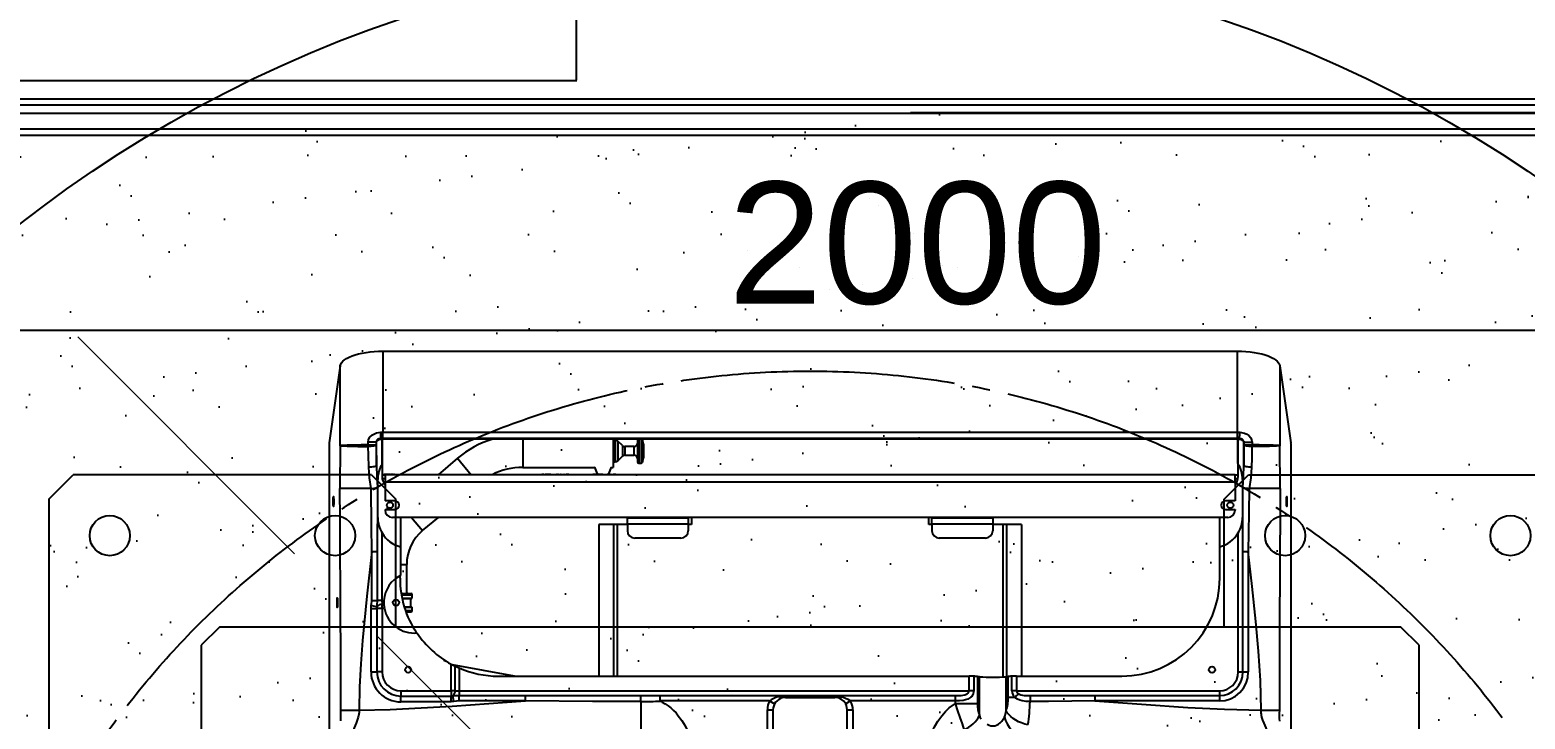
# Model space of a CAD drawing. Header units: millimetres. Extents: x -383313 to -161684, y -117025 to 99224.
# Drawn here: x -345141 to -343914, y -5307 to -4741 of the extents above; entities that cross this region are included whole.
import ezdxf
from ezdxf import colors
from ezdxf.entities.mleader import LeaderData, LeaderLine
from ezdxf.math import Vec2, Vec3

# ---------------------------------------------------------------- set-up
doc = ezdxf.new("R2010")
doc.units = ezdxf.units.MM
doc.header["$MEASUREMENT"] = 0
doc.linetypes.add('DASHED', pattern=[0.75, 0.5, -0.25])
doc.linetypes.add('ESKD_shtrihpunktir', pattern=[18, 15, -1, 1, -1])
doc.layers.get('Defpoints').update_dxf_attribs({"color": 31})
for name, color, linetype in [('001__КОНСТРУКТИВ__размеры внутр.', 7, 'Continuous'), ('PDF_Geometry', 7, 'Continuous'), ('Ограждения', 20, 'Continuous'), ('Робот', 30, 'Continuous')]:
    doc.layers.add(name, color=color, linetype=linetype)
doc.styles.add('PSTUDIO', font='arial.ttf')
doc.dimstyles.new('PS_TICK', dxfattribs={"dimscale": 100, "dimtxt": 2.5, "dimasz": 1, "dimexe": 2, "dimexo": 2, "dimgap": 1, "dimtad": 1, "dimdec": 0, "dimzin": 0, "dimdsep": 46, "dimtxsty": 'PSTUDIO', "dimblk": 'ARCHTICK', "dimcen": 2, "dimdle": 1.5, "dimse1": 1, "dimse2": 1, "dimadec": 0, "dimazin": 0, "dimtfac": 1, "dimtdec": 0, "dimtix": 1, "dimtmove": 1, "dimatfit": 3, "dimldrblk": 'ARCHTICK', "dimfxl": 1, "dimtolj": 1, "dimtzin": 0, "dimarcsym": 0})
doc.dimstyles.get("Standard").update_dxf_attribs({"dimtxt": 0.18, "dimasz": 0.18, "dimexe": 0.18, "dimexo": 0.0625, "dimgap": 0.09, "dimtad": 0, "dimtih": 1, "dimtoh": 1, "dimdec": 4, "dimzin": 0, "dimdsep": 46, "dimtxsty": 'Standard', "dimcen": 0.09, "dimadec": 0, "dimazin": 0, "dimtfac": 1, "dimtdec": 4, "dimtofl": 0, "dimtmove": 0, "dimatfit": 3, "dimfxl": 1, "dimtolj": 1, "dimtzin": 0, "dimarcsym": 0})

# ---------------------------------------------------------------- blocks, each defined once
blk = doc.blocks.new('*U113')
at = {"layer": 'Ограждения'}
for points in [[(6071, -15), (105, -15), (105, 15), (6071, 15)], [(6066, -10), (110, -10), (110, 10), (6066, 10)]]:
    blk.add_lwpolyline(points, close=True, dxfattribs=at)
blk = doc.blocks.new('ККМ-2.2.00.00.00 Пьедестал')
at = {"color": 140}
for p, q in [((-625, -140), (-625, 105)), ((-485, 0), (-500, -15)), ((485, 0), (-485, 0)), ((-500, -15), (-500, -985)), ((-605, -160), (-625, -140)), ((-500, -160), (-605, -160)), ((-625, -860), (-605, -840)), ((-500, -840), (-605, -840)), ((-625, -860), (-625, -1105)), ((-500, -985), (-485, -1000)), ((-485, -1000), (485, -1000)), ((-605, -1125), (-625, -1105)), ((-605, -1125), (-360, -1125))]:
    blk.add_line(p, q, dxfattribs=at)
for centre in [(-575, 75), (-575, -110), (-575, -890), (-575, -1075)]:
    blk.add_circle(centre, 16.5, dxfattribs=at)
blk = doc.blocks.new('Робот ABB IRB660_3.15 (сверху)')
at = {"layer": 'Робот', "color": 30}
for p, q in [((-395, -361.4), (-395, -646.5)), ((395, -646.5), (395, -361.4)), ((-35.1, -432.1), (-35.1, -391.9)), ((-30.5, -391.9), (-30.5, -432.1)), ((30.5, -432.1), (30.5, -391.9)), ((35.1, -391.9), (35.1, -432.1)), ((139, -438.8), (139, -408.5)), ((-139.1, -427.6), (-139.1, -459.2)), ((-370.3, -431.7), (-385.3, -431.7)), ((-336, -439.3), (-233.8, -439.3)), ((-336, -443.7), (-336, -439.3)), ((-233.8, -443.7), (-233.8, -439.3)), ((-160.9, -431.4), (-160.9, -459.2)), ((-119.4, -437.3), (-137.5, -437.3)), ((-137.5, -459.4), (-137.5, -437.3)), ((-119.4, -437.3), (-119.4, -439.3)), ((-119.4, -439.3), (-33.3, -439.3)), ((-119.4, -439.3), (-119.4, -443.7)), ((-30.5, -432.1), (-35.1, -432.1)), ((-33.3, -439.3), (-29.3, -437.1)), ((33.3, -439.3), (29.3, -437.1)), ((35.1, -432.1), (30.5, -432.1)), ((33.3, -439.3), (123, -439.3)), ((123, -439.3), (123, -443.7)), ((139, -438.8), (139, -443.7)), ((233.8, -439.3), (233.8, -443.7)), ((233.8, -439.3), (288.1, -439.3)), ((288.1, -439.3), (288.1, -443.7)), ((292.4, -438.8), (294.7, -438.6)), ((292.4, -438.8), (293.2, -443.5)), ((294.7, -438.6), (336, -438.6)), ((294.7, -438.6), (294.7, -443.4)), ((336, -438.6), (336, -443.4)), ((385.3, -431.7), (370.3, -431.7)), ((-233.8, -443.7), (-336, -443.7)), ((-336, -447.6), (-336, -443.7)), ((-169.5, -447.6), (-336, -447.6)), ((-169.5, -447.6), (-165.7, -447.6)), ((-169.5, -459.7), (-169.5, -447.6)), ((-168.1, -442.2), (-162.5, -442.2)), ((-165.7, -447.6), (-165.7, -459.7)), ((-162.5, -442.2), (-162.5, -459.4)), ((-134.3, -459.7), (-134.3, -447.6)), ((-134.3, -447.6), (-130.5, -447.6)), ((288.1, -447.6), (-130.5, -447.6)), ((-130.5, -447.6), (-130.5, -459.7)), ((123, -443.7), (-119.4, -443.7)), ((-20.2, -442.2), (-20.3, -442.3)), ((-20.3, -443.3), (-20.3, -442.3)), ((-20.3, -442.3), (20.3, -442.3)), ((20.3, -443.3), (-20.3, -443.3)), ((20.2, -442.2), (-20.2, -442.2)), ((20.3, -442.3), (20.2, -442.2)), ((20.3, -443.3), (20.3, -442.3)), ((288.1, -443.7), (233.8, -443.7)), ((288.1, -447.6), (288.1, -443.7)), ((288.1, -466.4), (288.1, -447.6)), ((291.4, -447.7), (291.4, -467.9)), ((294.7, -443.4), (293.2, -443.5)), ((336, -443.4), (294.7, -443.4)), ((294.7, -447.7), (294.7, -443.4)), ((336, -447.7), (294.7, -447.7)), ((294.7, -447.7), (294.7, -469.6)), ((336, -447.7), (336, -443.4)), ((-359.8, -561.9), (-359.8, -463.1)), ((-355.4, -463.1), (-359.8, -463.1)), ((-355.4, -463.1), (-355.4, -561.9)), ((-351.5, -463.1), (-355.4, -463.1)), ((-351.5, -463.1), (-351.5, -577.2)), ((-169.5, -459.7), (-256, -459.7)), ((-173.5, -584), (-173.5, -459.7)), ((-162.5, -459.4), (-160.9, -459.2)), ((-161.5, -459.3), (-161.5, -584)), ((-158.5, -459), (-158.5, -584)), ((-139.1, -459.2), (-137.5, -459.4)), ((256, -459.7), (-130.5, -459.7)), ((158.5, -584), (158.5, -459.7)), ((161.5, -584), (161.5, -459.7)), ((173.5, -584), (173.5, -459.7)), ((242.7, -459.7), (293.5, -468.9)), ((351.4, -463.1), (355.7, -463.1)), ((351.4, -515.3), (351.4, -463.1)), ((360.5, -463.1), (355.7, -463.1)), ((355.7, -515.3), (355.7, -463.1)), ((360.5, -463.1), (360.5, -515.3)), ((326.7, -513.5), (326.7, -516.3)), ((332.2, -513.5), (326.7, -513.5)), ((331.8, -512.5), (327.7, -512.5)), ((330.2, -512.5), (331.2, -512.5)), ((331.2, -510.8), (331.2, -512.5)), ((349.5, -515.3), (351.4, -515.3)), ((351.4, -515.3), (355.7, -515.3)), ((355.6, -516.8), (355.7, -515.3)), ((360.5, -515.3), (355.7, -515.3)), ((360.5, -515.3), (360.3, -517.6)), ((333.1, -516.3), (326.7, -516.3)), ((326.7, -523.7), (326.7, -526.5)), ((335, -523.7), (326.7, -523.7)), ((335.6, -526.5), (326.7, -526.5)), ((333.2, -516.5), (326.9, -516.5)), ((335, -523.5), (326.9, -523.5)), ((335.7, -527.5), (327.7, -527.5)), ((327.9, -516.5), (327.9, -523.5)), ((330.2, -527.5), (331.2, -527.5)), ((331.2, -527.5), (331.2, -551.2)), ((351.5, -521.9), (349.9, -521.9)), ((350, -518.6), (351.4, -518.6)), ((351.5, -521.9), (355.4, -521.9)), ((351.5, -577.2), (351.5, -521.9)), ((355.4, -561.9), (355.4, -521.9)), ((359.8, -521.9), (355.4, -521.9)), ((360.3, -517.6), (355.6, -516.8)), ((359.8, -521.9), (359.8, -561.9)), ((-336.3, -540), (-336.3, -565.8)), ((336.7, -540), (336.7, -542.1)), ((336.3, -551.2), (331.2, -551.2)), ((336.3, -565.8), (336.3, -542.3)), ((-355.4, -561.9), (-359.8, -561.9)), ((359.8, -561.9), (355.4, -561.9)), ((-336.4, -565.8), (-336.4, -590)), ((-144, -573), (-106, -573)), ((106, -573), (144, -573)), ((336.4, -590), (336.4, -565.8)), ((-173.5, -584), (-161.5, -584)), ((-161.5, -584), (-158.5, -584)), ((-158.5, -584), (-150, -584)), ((-150, -584.3), (-150, -579)), ((-150, -589.4), (-150, -584.3)), ((-150, -584.3), (-100, -584.3)), ((-100, -584.3), (-100, -579)), ((-100, -584), (-97.5, -584)), ((-100, -584.3), (-100, -589.4)), ((-97.5, -584), (-97.5, -590)), ((97.5, -584), (100, -584)), ((97.5, -590), (97.5, -584)), ((100, -584.3), (100, -579)), ((100, -589.4), (100, -584.3)), ((100, -584.3), (150, -584.3)), ((150, -584.3), (150, -579)), ((150, -584), (158.5, -584)), ((150, -584.3), (150, -589.4)), ((158.5, -584), (161.5, -584)), ((161.5, -584), (173.5, -584)), ((318.2, -579.1), (305.2, -590)), ((327.3, -590), (318.2, -579.1)), ((-355, -621), (-355, -590)), ((-349, -596.5), (-349, -596)), ((-341, -596.5), (-349, -596.5)), ((-343, -590), (343, -590)), ((-150, -590), (-150, -589.4)), ((-150, -589.4), (-100, -589.4)), ((-100, -589.4), (-100, -590)), ((100, -590), (100, -589.4)), ((100, -589.4), (150, -589.4)), ((150, -589.4), (150, -590)), ((349, -596.5), (341, -596.5)), ((349, -596.5), (349, -596)), ((355, -590), (355, -621)), ((-386, -613.8), (-360.5, -613.8)), ((-386, -613.8), (-385.7, -648.8)), ((-360.5, -613.8), (-360.5, -613.8)), ((-349, -619), (-349, -603.5)), ((-349, -603.5), (-341, -603.5)), ((341, -603.5), (349, -603.5)), ((349, -619), (349, -603.5)), ((360.5, -613.8), (386, -613.8)), ((360.5, -613.8), (360.5, -613.8)), ((385.7, -648.8), (386, -613.8)), ((-351.4, -623.3), (-351.4, -633.9)), ((-349, -625), (-351.4, -625)), ((-349, -622), (-351.3, -622)), ((-349, -619), (-349, -625)), ((-349, -619), (349, -619)), ((-349, -625), (349, -625)), ((159.6, -625.1), (159.6, -625)), ((159.6, -625.1), (161.7, -625.1)), ((161.7, -625.1), (161.7, -625)), ((163.3, -631.1), (165.6, -625.6)), ((163.4, -625.1), (163.4, -625)), ((163.4, -625.1), (163.8, -625.1)), ((163.8, -625.1), (163.8, -625)), ((164.7, -625.1), (164.7, -625)), ((166.1, -625.1), (166.1, -625)), ((166.1, -625.1), (166.5, -625.1)), ((166.5, -625.1), (166.5, -625)), ((170.1, -625.1), (170.1, -625)), ((170.1, -625.1), (171.2, -625.1)), ((171.2, -625.1), (171.2, -625)), ((171.2, -625.1), (172.3, -625.1)), ((172.3, -625.1), (172.3, -625)), ((172.3, -625.1), (172.4, -625.1)), ((172.6, -625.1), (172.7, -625.1)), ((172.7, -625.1), (172.7, -625)), ((172.7, -625.1), (173.8, -625.1)), ((173.8, -625.1), (173.8, -625)), ((173.8, -625.1), (174.9, -625.1)), ((177.1, -631.1), (174.8, -625.6)), ((174.9, -625.1), (174.9, -625)), ((175.9, -625.1), (175.9, -625)), ((175.9, -625.1), (177.7, -625.1)), ((177.7, -625.1), (177.7, -625)), ((177.7, -625.1), (178.5, -625.1)), ((178.5, -625.1), (178.5, -625)), ((179.6, -625.1), (179.6, -625)), ((198.1, -625.1), (198.1, -625)), ((198.1, -625.1), (200.2, -625.1)), ((200.2, -625.1), (200.2, -625)), ((201.8, -625.1), (201.8, -625)), ((201.8, -625.1), (202.2, -625.1)), ((202.2, -625.1), (202.2, -625)), ((203.1, -625.1), (203.1, -625)), ((204.4, -625.1), (204.4, -625)), ((204.4, -625.1), (204.8, -625.1)), ((204.8, -625.1), (204.8, -625)), ((206.7, -625.1), (206.7, -625)), ((206.7, -625.1), (207.3, -625.1)), ((207.3, -625.1), (207.3, -625)), ((208.2, -625.1), (208.2, -625)), ((208.2, -625.1), (208.4, -625.1)), ((208.4, -625.1), (208.4, -625)), ((210.1, -625.1), (210.1, -625)), ((211.9, -625.1), (211.9, -625)), ((212, -625.1), (212, -625)), ((212.8, -625.1), (212.8, -625)), ((212.8, -625.1), (213.8, -625.1)), ((213.8, -625.1), (213.8, -625)), ((213.8, -625.1), (214.9, -625.1)), ((214.9, -625.1), (214.9, -625)), ((214.9, -625.1), (215.1, -625.1)), ((215.1, -625.1), (215.1, -625)), ((215.1, -625.1), (215.4, -625.1)), ((215.4, -625.1), (215.4, -625)), ((215.4, -625.1), (216.4, -625.1)), ((216.4, -625.1), (216.4, -625)), ((216.4, -625.1), (217.5, -625.1)), ((217.5, -625.1), (217.5, -625)), ((218.5, -625.1), (218.5, -625)), ((218.5, -625.1), (220.3, -625.1)), ((220.3, -625.1), (220.3, -625)), ((221.9, -625.1), (221.9, -625)), ((222, -625.1), (222, -625)), ((289.5, -638.5), (278.2, -625)), ((289.5, -638.5), (305.5, -625)), ((339.2, -625.1), (339.2, -625)), ((339.2, -625.1), (339.3, -625.1)), ((339.3, -625.1), (339.3, -625)), ((340.3, -625.1), (340.3, -625)), ((341.2, -625.1), (341.2, -625)), ((341.2, -625.1), (341.4, -625.1)), ((341.4, -625.1), (341.4, -625)), ((342, -625.1), (342, -625)), ((342, -625.1), (342.5, -625.1)), ((342.5, -625.1), (342.5, -625)), ((342.5, -625.1), (344.2, -625.1)), ((344.2, -625.1), (344.2, -625)), ((344.2, -625.1), (344.6, -625.1)), ((344.6, -625.1), (344.6, -625)), ((345, -625.1), (345, -625)), ((345, -625.1), (346.3, -625.1)), ((346.3, -625.1), (346.3, -625)), ((346.3, -625.1), (346.9, -625.1)), ((346.9, -625.1), (346.9, -625)), ((346.9, -625.1), (348.2, -625.1)), ((348.2, -625.1), (348.2, -625)), ((348.4, -625.1), (348.4, -625)), ((348.4, -625.1), (350, -625.1)), ((349, -625), (349, -619)), ((351.3, -622), (349, -622)), ((351.4, -625), (349, -625)), ((350, -625.1), (350, -625)), ((351.3, -625.1), (351.3, -625)), ((351.3, -625.1), (351.4, -625.1)), ((351.4, -633.9), (351.4, -623.3)), ((351.4, -625.1), (351.4, -625)), ((-356, -632.5), (-356.2, -649.4)), ((-356, -652.4), (-356, -632.5)), ((-351.5, -633.8), (-351.5, -654.2)), ((-351.3, -634.2), (-351.3, -654.2)), ((137.7, -635.2), (136.8, -638.9)), ((137.7, -653.8), (137.7, -635.2)), ((140.7, -634.5), (138.7, -634.5)), ((138.7, -654.2), (138.7, -634.5)), ((140.7, -654.2), (140.7, -634.5)), ((141.7, -653.5), (141.7, -635.5)), ((157.8, -636.4), (154.1, -640.1)), ((157.8, -652.6), (157.8, -636.4)), ((161.7, -635.5), (160, -635.5)), ((160, -653.5), (160, -635.5)), ((163.4, -631), (161.7, -631)), ((161.7, -654.2), (161.7, -631)), ((235.8, -631), (177.1, -631)), ((235.8, -654.2), (235.8, -631)), ((351.3, -654.2), (351.3, -634.2)), ((351.5, -654.2), (351.5, -633.8)), ((356.2, -649.4), (356, -632.5)), ((356, -632.5), (356, -652.4)), ((-385.7, -714.4), (-385.7, -648.8)), ((-362.9, -651.6), (-362.9, -649.4)), ((-356.2, -649.4), (-362.9, -649.4)), ((-356.2, -649.4), (-356.2, -651.6)), ((136.7, -649.9), (136.7, -639.1)), ((136.8, -650.1), (136.8, -638.9)), ((136.8, -650.1), (137.7, -653.8)), ((152, -641), (144.7, -641)), ((144.7, -648), (144.7, -641)), ((144.7, -648), (152, -648)), ((152, -648), (152, -641)), ((154.1, -648.9), (154.1, -640.1)), ((154.1, -648.9), (157.8, -652.6)), ((356.2, -651.6), (356.2, -649.4)), ((362.9, -649.4), (356.2, -649.4)), ((362.9, -649.4), (362.9, -651.6)), ((385.7, -648.8), (385.7, -714.4)), ((-385.7, -714.4), (-394.8, -651.2)), ((-356.2, -651.6), (-362.9, -651.6)), ((-353.9, -654.5), (-353.8, -654.5)), ((-351.5, -654.2), (-351.5, -654.2)), ((-351.3, -654.2), (351.3, -654.2)), ((-350.8, -654.8), (350.8, -654.8)), ((-350.8, -654.8), (-350.8, -659.8)), ((-350.8, -659.8), (-350.8, -726.4)), ((350.8, -659.8), (-350.8, -659.8)), ((160, -653.5), (161.7, -653.5)), ((350.8, -654.8), (350.8, -659.8)), ((350.8, -726.4), (350.8, -659.8)), ((351.5, -654.2), (351.5, -654.2)), ((353.8, -654.5), (353.9, -654.5)), ((356.2, -651.6), (362.9, -651.6)), ((385.7, -714.4), (394.8, -651.2)), ((350.8, -726.4), (-350.8, -726.4))]:
    blk.add_line(p, q, dxfattribs=at)
at = {"layer": 'Робот', "color": 30, "flags": 128}
for points in [[(-93.4, -401), (-95.7, -404.8), (-97.9, -409.2), (-99.9, -413.6), (-102.2, -418), (-105, -422.8), (-108.1, -427.1), (-111.1, -430.6), (-114.3, -433.6), (-119.4, -437.3)], [(123, -439.3), (122.2, -438.9), (121.4, -438.4), (118.9, -437), (116.6, -435.4), (114.3, -433.6), (112.2, -431.6), (110.1, -429.5), (108.2, -427.2), (105.4, -423.4), (102.7, -418.8), (100, -413.6), (97.9, -409.3), (95.8, -405), (93.4, -401)], [(-375.3, -414.2), (-375, -415.6), (-374.4, -417.3), (-373.6, -419.2), (-372.7, -421.2), (-371.8, -423.5), (-371, -425.9), (-370.8, -426.6), (-370.7, -427.2), (-370.6, -427.8), (-370.5, -428.5), (-370.4, -429.2), (-370.3, -429.8), (-370.3, -430.5), (-370.3, -431.2), (-370.3, -431.3), (-370.3, -431.3), (-370.3, -431.7)], [(-126.5, -415.9), (-125, -420.5), (-123.3, -425.7), (-121.4, -431.3), (-119.4, -437.3), (-119.4, -437.3)], [(370.3, -431.7), (370.3, -431.3), (370.3, -431.2), (370.3, -431.2), (370.3, -431.2), (370.3, -431), (370.3, -430.6), (370.3, -429.9), (370.5, -428.6), (371, -426), (371.8, -423.5), (372.7, -421.2), (373.6, -419.2), (374.4, -417.3), (375, -415.6), (375.3, -414.2)], [(-178.8, -419.7), (-176.2, -420.4), (-173.7, -421.3), (-171.2, -422.3), (-168.9, -423.6), (-166.8, -425), (-164.9, -426.5), (-163.3, -428.1), (-161.9, -429.7), (-160.9, -431.4)], [(-145.4, -420.2), (-146.9, -419.5), (-148.4, -419), (-150, -418.8), (-151.6, -419), (-153.1, -419.5), (-154.6, -420.3), (-156, -421.3), (-157.3, -422.7), (-158.5, -424.3), (-159.5, -426.1)], [(-139.1, -427.6), (-139.6, -425.6), (-140.2, -424.5)], [(-386, -613.8), (-385.9, -588.3), (-385.8, -562.8), (-385.7, -537.3), (-385.5, -511.8), (-385.4, -491.8), (-385.3, -471.7), (-385.3, -451.7), (-385.3, -431.7)], [(-370.3, -431.7), (-369.7, -456), (-368.2, -480.3), (-366, -504.6), (-363, -533.2), (-359.8, -561.9)], [(-233.8, -439.3), (-272, -436.6), (-310.2, -434.1), (-340.3, -432.5), (-370.3, -431.7)], [(-233.8, -439.3), (-233.8, -439.3), (-214.8, -439.1), (-195.8, -439), (-180.5, -438.9)], [(-180.6, -443.7), (-180.6, -443.3), (-180.6, -442.8), (-180.6, -442.3), (-180.6, -441.7), (-180.6, -441), (-180.6, -440.3), (-180.6, -439.6), (-180.5, -438.9)], [(-180.5, -438.9), (-177.4, -439), (-174.2, -439.5), (-172.2, -440), (-170.4, -440.7), (-168.1, -442.2)], [(-134.3, -447.6), (-134.2, -447.1), (-133.9, -445.2), (-133.7, -444.7), (-132.4, -442.7), (-132.1, -442.4), (-129.6, -440.8), (-127.7, -440.2), (-125.7, -439.7), (-122.6, -439.4), (-119.4, -439.3)], [(-20.3, -443.3), (-22.4, -443.2), (-27.2, -442.4), (-31, -440.9), (-33.3, -439.3)], [(-30.5, -432.1), (-29.9, -435.6), (-29.3, -437.1)], [(-29.3, -437.1), (-27.7, -439.1), (-25.7, -440.6)], [(25.7, -440.6), (28.4, -438.4), (29.3, -437.1)], [(29.3, -437.1), (30.4, -433.8), (30.5, -432.1)], [(139, -438.8), (158, -438.8), (178.7, -438.9), (233.8, -439.3), (233.8, -439.3)], [(370.3, -431.7), (344.8, -432.4), (319.3, -433.6), (293.9, -435.1), (233.8, -439.3)], [(288.1, -439.3), (290.3, -439.1), (292.4, -438.8)], [(359.8, -561.9), (363.9, -525.4), (367.5, -489), (369, -469.9), (369.9, -450.8), (370.3, -431.7)], [(385.3, -431.7), (385.3, -457.2), (385.4, -482.6), (385.5, -508.1), (385.6, -533.6), (385.8, -560.3), (385.9, -587.1), (386, -613.8)], [(-180.6, -443.7), (-189.6, -443.7), (-225.6, -443.7), (-233.8, -443.7)], [(-171.3, -445.1), (-172.9, -444.4), (-175.8, -443.9), (-180.6, -443.7)], [(-119.4, -443.7), (-124.1, -443.9), (-127.1, -444.4), (-128.9, -445.2), (-129.7, -445.8), (-130.1, -446.2), (-130.4, -446.9), (-130.5, -447.4), (-130.5, -447.6)], [(139, -443.7), (130, -443.7), (123, -443.7)], [(233.8, -443.7), (178.8, -443.7), (158, -443.7), (139, -443.7)], [(291.4, -467.9), (289.4, -467), (288.1, -466.4)], [(294.7, -469.6), (292.6, -468.5), (291.4, -467.9)], [(355.4, -521.9), (355.6, -517.9), (355.6, -516.8)], [(360.3, -517.6), (360.2, -518.6), (359.8, -521.9)], [(388.4, -520), (388.4, -520.7), (388.4, -521.4), (388.4, -522), (388.3, -522.6), (388.3, -523.1), (388.3, -523.5), (388.3, -523.8), (388.2, -523.9), (388.2, -524), (388.2, -523.9), (388.1, -523.8), (388.1, -523.5), (388.1, -523.1), (388, -522.6), (388, -522), (388, -521.4), (388, -520.7), (388, -520), (388, -519.3), (388, -518.6), (388, -518), (388, -517.4), (388.1, -516.9), (388.1, -516.5), (388.1, -516.2), (388.2, -516.1), (388.2, -516), (388.2, -516.1), (388.3, -516.2), (388.3, -516.5), (388.3, -516.9), (388.3, -517.4), (388.4, -518), (388.4, -518.6), (388.4, -519.3), (388.4, -520)], [(-360.5, -613.8), (-360.5, -613.8), (-360.3, -593.7), (-359.8, -561.9), (-359.8, -561.9)], [(-355.4, -561.9), (-355.4, -570.9), (-355.3, -606.9), (-355.3, -614.4)], [(355.3, -614.4), (355.3, -607.9), (355.4, -561.9)], [(359.8, -561.9), (359.8, -561.9), (360.2, -583.2), (360.5, -613.8), (360.5, -613.8)], [(-391.1, -603), (-391.1, -603.7), (-391.1, -604.4), (-391.1, -605), (-391.2, -605.6), (-391.2, -606.1), (-391.2, -606.5), (-391.3, -606.8), (-391.3, -606.9), (-391.3, -607), (-391.4, -606.9), (-391.4, -606.8), (-391.4, -606.5), (-391.5, -606.1), (-391.5, -605.6), (-391.5, -605), (-391.5, -604.4), (-391.5, -603.7), (-391.5, -603), (-391.5, -602.3), (-391.5, -601.6), (-391.5, -601), (-391.5, -600.4), (-391.5, -599.9), (-391.4, -599.5), (-391.4, -599.2), (-391.4, -599.1), (-391.3, -599), (-391.3, -599.1), (-391.3, -599.2), (-391.2, -599.5), (-391.2, -599.9), (-391.2, -600.4), (-391.1, -601), (-391.1, -601.6), (-391.1, -602.3), (-391.1, -603)], [(391.5, -603), (391.5, -603.7), (391.5, -604.4), (391.5, -605), (391.5, -605.6), (391.5, -606.1), (391.4, -606.5), (391.4, -606.8), (391.4, -606.9), (391.3, -607), (391.3, -606.9), (391.3, -606.8), (391.2, -606.5), (391.2, -606.1), (391.2, -605.6), (391.1, -605), (391.1, -604.4), (391.1, -603.7), (391.1, -603), (391.1, -602.3), (391.1, -601.6), (391.1, -601), (391.2, -600.4), (391.2, -599.9), (391.2, -599.5), (391.3, -599.2), (391.3, -599.1), (391.3, -599), (391.4, -599.1), (391.4, -599.2), (391.4, -599.5), (391.5, -599.9), (391.5, -600.4), (391.5, -601), (391.5, -601.6), (391.5, -602.3), (391.5, -603)], [(-362.3, -631.3), (-361.8, -622.5), (-360.5, -613.8)], [(360.5, -613.8), (361.7, -622.5), (362.3, -631.3)], [(-355.3, -614.4), (-355.8, -623.3), (-356, -632.5)], [(356, -632.5), (355.8, -623.5), (355.3, -614.4)], [(-362.8, -648.2), (-362.6, -638.5), (-362.3, -631.3)], [(-362.3, -631.3), (-361.2, -631.3), (-360.1, -631.3), (-359, -631.4), (-358, -631.5), (-357.2, -631.7), (-356.6, -632), (-356.1, -632.2), (-356, -632.5)], [(356, -632.5), (356.1, -632.2), (356.6, -632), (357.2, -631.7), (358, -631.5), (359, -631.4), (360.1, -631.3), (361.2, -631.3), (362.3, -631.3)], [(362.3, -631.3), (362.6, -641), (362.8, -648.2)], [(-362.8, -648.2), (-361.7, -648.2), (-360.6, -648.2), (-359.4, -648.3), (-358.4, -648.4), (-357.5, -648.6), (-356.8, -648.8), (-356.4, -649.1), (-356.2, -649.4)], [(356.2, -649.4), (356.4, -649.1), (356.8, -648.8), (357.5, -648.6), (358.4, -648.4), (359.4, -648.3), (360.6, -648.2), (361.7, -648.2), (362.8, -648.2)], [(-352.8, -659.8), (-356.7, -659.1), (-358.6, -658.3), (-360.3, -657.2), (-361.9, -655.2), (-362.8, -652.8), (-362.9, -651.6)], [(-356.2, -651.6), (-356.2, -651.6), (-356.1, -652.3), (-355.9, -652.9), (-355.6, -653.4), (-355.1, -653.9), (-354, -654.5), (-352.5, -654.8), (-352.5, -654.8)], [(-356.2, -651.6), (-356.1, -652.3), (-356, -652.4)], [(-351.5, -654.2), (-352.3, -654.2), (-353, -654.3), (-353.5, -654.3), (-353.7, -654.3), (-353.8, -654.3), (-354, -654.4), (-354, -654.4), (-353.9, -654.5)], [(-350.8, -659.8), (-351.4, -659.8), (-352.1, -659.8), (-352.8, -659.8)], [(-352.5, -654.8), (-351.9, -654.8), (-351.3, -654.8), (-350.8, -654.8)], [(-351.3, -654.2), (-351.4, -654.2), (-351.5, -654.2)], [(-351.5, -654.2), (-351.4, -654.2), (-351.3, -654.2)], [(350.8, -654.8), (351.3, -654.8), (351.9, -654.8), (352.5, -654.8)], [(352.8, -659.8), (352.1, -659.8), (351.4, -659.8), (350.8, -659.8)], [(351.5, -654.2), (351.4, -654.2), (351.3, -654.2)], [(351.3, -654.2), (351.4, -654.2), (351.5, -654.2)], [(353.9, -654.5), (354, -654.4), (353.8, -654.3), (353.5, -654.3), (353, -654.3), (352.3, -654.2), (351.5, -654.2)], [(352.5, -654.8), (352.5, -654.8), (354.2, -654.4), (355.1, -654), (355.6, -653.4), (355.9, -652.9), (356.1, -652.4), (356.2, -651.6), (356.2, -651.6)], [(362.9, -651.6), (362.5, -653.9), (361.5, -655.9), (359.4, -657.8), (356.1, -659.3), (352.8, -659.8)], [(356, -652.4), (356.1, -652.2), (356.2, -651.6)], [(-350.8, -726.4), (-354.3, -726.4), (-357.8, -726.2), (-361.2, -725.9), (-364.6, -725.4), (-367.7, -724.8), (-370.8, -724.2), (-373.6, -723.4), (-376.1, -722.5), (-378.4, -721.5), (-380.5, -720.4), (-382.2, -719.3), (-383.6, -718.1), (-384.7, -716.9), (-385.4, -715.6), (-385.7, -714.4)], [(385.7, -714.4), (385.4, -715.6), (384.7, -716.9), (383.6, -718.1), (382.2, -719.3), (380.5, -720.4), (378.4, -721.5), (376.1, -722.5), (373.6, -723.4), (370.8, -724.2), (367.7, -724.8), (364.6, -725.4), (361.2, -725.9), (357.8, -726.2), (354.3, -726.4), (350.8, -726.4)]]:
    blk.add_lwpolyline(points, dxfattribs=at)
at = {"layer": 'Робот'}
for radius in [3150, 1054]:
    blk.add_circle((0, 0), radius, dxfattribs=at)
at = {"layer": 'Робот', "color": 30, "linetype": 'ESKD_shtrihpunktir', "ltscale": 15}
blk.add_circle((0, 0), 710, dxfattribs=at)
at = {"layer": 'Робот', "color": 30}
for centre in [(-330, -465), (330, -465), (340, -520), (-345, -600), (345, -600)]:
    blk.add_circle(centre, 2.5, dxfattribs=at)
for centre, radius, start, end in [((-184.7, -433.3), 26.2, 15.8795, 69.2336), ((-117.5, -438.3), 24.2, 111.885, 153.5558), ((-478.6, -427.4), 93.4, 357.4053, 2.8016), ((-13.3, -444.4), 167.4, 171.5069, 178.1183), ((-141.7, -433.4), 19.3, 157.6998, 173.905), ((-161.8, -436.4), 24.3, 357.8835, 21.2976), ((494.9, -427.5), 109.7, 177.5992, 182.1939), ((-336, -463.1), 23.8, 90, 180), ((-128.2, -441.9), 34.4, 162.2014, 180.5315), ((-20.1, -432.1), 15, 179.994, 208.3745), ((-20.2, -432.2), 9.99, 236.7492, 270.0153), ((-20.3, -433.2), 9.12, 233.8267, 269.8217), ((20.2, -432.2), 9.99, 270, 303.2435), ((21.3, -423.5), 19.8, 267.2258, 307.3369), ((20.3, -433.1), 9.2, 270.3306, 306.021), ((20.1, -432.1), 15, 331.6199, 0.0116), ((137.9, -702), 263.2, 89.7531, 93.2548), ((336, -463.1), 24.5, 0, 90), ((-336, -463.1), 19.4, 90, 180), ((-336, -463.1), 15.5, 90, 180), ((-176.5, -436.2), 10.3, 300.4689, 324.1439), ((-172.4, -447.8), 2.96, 2.9539, 66.7609), ((-172.9, -447.5), 7.16, 359.35, 48.1392), ((288.1, -375.4), 68.2, 270.0282, 274.3055), ((288.2, -505.3), 57.7, 86.7688, 90.0632), ((296.7, -447.4), 5.27, 131.463, 183.2668), ((294.6, -67.8), 379.9, 269.5236, 270.0238), ((336, -463.1), 19.7, 0, 90), ((336, -463.1), 15.4, 0, 90), ((-256, -540), 80.3, 90, 180), ((-169.2, -390.9), 68.9, 269.7915, 272.8938), ((-169.5, -391.8), 67.9, 273.1818, 275.9051), ((-150, -621.5), 162.6, 86.1653, 93.8347), ((-131.2, -401.2), 58.5, 263.8751, 267.038), ((-130.8, -390.9), 68.9, 267.1062, 270.2085), ((256, -540), 80.3, 66.4146, 90), ((256, -540), 80.4, 33.9568, 61.1754), ((325, -520), 25, 10.9465, 95.3685), ((256, -540), 80.7, 0, 33.8331), ((327.7, -513.5), 1, 90, 180), ((325, -520), 25, 3.2807, 10.9465), ((754.9, -515.3), 403.5, 179.9909, 180.4618), ((327.7, -526.5), 1, 180, 270), ((325, -520), 25, 296.7746, 355.6737), ((325, -520), 25, 355.6737, 3.2807), ((351.7, -513.3), 5.27, 266.7332, 318.537), ((297.1, -521.7), 54.4, 359.8353, 3.3326), ((294.7, -551.2), 36.5, 310, 0), ((-330, -590), 25, 104.506, 149.1715), ((-144, -579), 6, 90, 180), ((-106, -579), 6, 0, 90), ((106, -579), 6, 90, 180), ((144, -579), 6, 0, 90), ((330, -590), 25, 30.8285, 75.494), ((-330, -590), 25, 149.1715, 180), ((330, -590), 25, 0, 30.8285), ((-343, -596), 6, 90, 180), ((-341, -600), 3.5, 270, 90), ((341, -600), 3.5, 90, 270), ((343, -596), 6, 0, 90), ((-360.6, -636.4), 22.6, 76.5658, 89.6867), ((361.3, -642.1), 28.4, 91.6392, 102.1082), ((-330, -621), 25, 180, 210.8285), ((-341.4, -623.3), 9.99, 139.2693, 180.0164), ((170.2, -627.5), 5, 150.7309, 157.5), ((170.2, -627.5), 5, 22.5, 28.6854), ((235.8, -574.5), 56.5, 270, 296.6446), ((341.4, -623.3), 9.98, 359.9769, 40.7374), ((330, -621), 25, 329.1715, 0), ((-330, -621), 25, 210.8285, 211.7359), ((138.7, -635.5), 1, 90, 165), ((140.7, -635.5), 1, 0, 90), ((144.7, -638), 3, 180, 270), ((160, -638.5), 3, 90, 135), ((164.2, -631.5), 1, 157.5, 164.5439), ((176.2, -631.5), 1, 15.4561, 22.5), ((330, -621), 25, 328.2641, 329.1715), ((-352.7, -647.3), 42.3, 178.914, 185.2892), ((-364.9, -1035.6), 387.3, 89.7, 93.0871), ((-364.6, -258.4), 391, 266.8961, 270.2429), ((-348.7, -649.5), 14.2, 174.6899, 179.2528), ((137.7, -649.9), 1, 180, 195), ((144.7, -651), 3, 90, 180), ((152, -638), 3, 270, 315), ((152, -651), 3, 45, 90), ((235.8, -574.5), 83.5, 287.2644, 310), ((348.7, -649.5), 14.2, 0.7472, 5.3101), ((364.9, -1035.6), 387.4, 86.9129, 90.3), ((364.6, -258.4), 391, 269.7571, 273.1039), ((346.3, -647.1), 48.7, 355.129, 0.6678), ((-350.4, -644.8), 9.41, 233.8828, 263.5906), ((-327.6, -658.7), 25.2, 171.065, 182.4569), ((138.7, -653.5), 1, 195, 227.558), ((140.7, -653.5), 1, 312.442, 0), ((160, -650.5), 3, 225, 270), ((350.4, -644.8), 9.41, 276.4094, 306.1172), ((327.6, -658.7), 25.2, 357.5431, 8.935)]:
    blk.add_arc(centre, radius, start, end, dxfattribs=at)
blk = doc.blocks.new('A$Cf5759c35')
at = {"layer": 'PDF_Geometry', "color": 8, "lineweight": 13}
for points in [[(13538, 13093.7), (13360.2, 13271.5)], [(13783.6, 12848.2), (13605.8, 13026)]]:
    blk.add_lwpolyline(points, dxfattribs=at)
blk = doc.blocks.new('*D252')
at = {"color": 0, "lineweight": -2, "ltscale": 100, "transparency": 16777216}
for p, q in [((-345767.1, -2619.4), (-344692.1, -2619.4)), ((-344692.3, -2619.6), (-344692.3, -3701)), ((-344692.3, -4782.8), (-344692.3, -3701.4)), ((-345767.1, -4783), (-344692.1, -4783))]:
    blk.add_line(p, q, dxfattribs=at)
at = {"color": 0, "ltscale": 100, "transparency": 16777216}
for points in [[(-344692.3, -2619.6), (-344692.2, -2619.6), (-344692.3, -2619.4)], [(-344692.3, -4782.8), (-344692.2, -4782.8), (-344692.3, -4783)]]:
    blk.add_solid(points, dxfattribs=at)
at = {"layer": 'Defpoints', "color": 0, "ltscale": 100, "transparency": 16777216}
for p in [(-345767.2, -2619.4), (-344692.3, -2619.4), (-345767.2, -4783)]:
    blk.add_point(p, dxfattribs=at)
at = {"color": 0, "ltscale": 100, "transparency": 16777216, "insert": (-344692.3, -3701.2), "char_height": 0.18, "attachment_point": 5}
blk.add_mtext('\\A1;2163.5809', dxfattribs=at)
blk = doc.blocks.new('A$C0e877309')
h = blk.add_hatch()
h.set_pattern_fill('AR-SAND', color=256, scale=2)
h.set_pattern_definition([(37.5, (-2480.5, -1360.185), (-3.2, 97.8826), [0, -77.216, 0, -86.36, 0, -82.55]), (7.5, (-2480.5, -1360.19), (89.9047, 143.365), [0, -41.656, 0, -69.596, 0, -26.67]), (327.5, (-2542.98, -1360.185), (158.1985, 0.2874), [0, -25.4, 0, -91.44, 0, -119.38]), (317.5, (-2542.98, -1360.19), (152.7113, 44.586), [0, -12.7, 0, -59.944, 0, -68.58])])
h.paths.add_polyline_path([(-975.1, 987.4), (-975.1, -1012.6), (1024.9, -1012.6), (1024.9, 987.4)])
at = {"ltscale": 100}
blk.add_lwpolyline([(-975.1, -1012.6), (1024.9, -1012.6), (1024.9, 987.4), (-975.1, 987.4)], close=True, dxfattribs=at)
blk = doc.blocks.new('_ArchTick')
at = {"color": 0, "linetype": 'ByBlock', "const_width": 0.15}
blk.add_lwpolyline([(-0.5, -0.5), (0.5, 0.5)], dxfattribs=at)
blk = doc.blocks.new('*D255')
at = {"layer": '001__КОНСТРУКТИВ__размеры внутр.', "color": 0, "lineweight": -2, "ltscale": 100, "transparency": 16777216}
for p, q in [((-343601.9, -4759.1), (-343601.9, -6859.1)), ((-344418.3, -4809.1), (-343401.9, -4809.1)), ((-344418.3, -6809.1), (-343401.9, -6809.1))]:
    blk.add_line(p, q, dxfattribs=at)
at = {"layer": 'Defpoints', "color": 0, "ltscale": 100, "transparency": 16777216}
for p in [(-344418.3, -4809.1), (-344418.3, -6809.1), (-343601.9, -6809.1)]:
    blk.add_point(p, dxfattribs=at)
at = {"layer": '001__КОНСТРУКТИВ__размеры внутр.', "color": 0, "lineweight": -2, "ltscale": 100, "transparency": 16777216, "xscale": 100, "yscale": 100, "zscale": 100}
for p, rotation in [((-343601.9, -4809.1), 90), ((-343601.9, -6809.1), 270)]:
    blk.add_blockref('_ArchTick', p, dxfattribs=dict(at, rotation=rotation))
at = {"layer": '001__КОНСТРУКТИВ__размеры внутр.', "color": 0, "ltscale": 100, "transparency": 16777216, "insert": (-343673, -5809.1), "char_height": 100, "attachment_point": 5, "rotation": 90, "style": 'PSTUDIO'}
blk.add_mtext('\\A1;2000', dxfattribs=at)
blk = doc.blocks.new('*D256')
at = {"layer": '001__КОНСТРУКТИВ__размеры внутр.', "color": 0, "lineweight": -2, "ltscale": 100, "transparency": 16777216}
for p, q in [((-343412.7, -4796.1), (-343412.7, -5187.8)), ((-345412.7, -4810.1), (-345412.7, -5187.8)), ((-345462.7, -4987.8), (-343362.7, -4987.8))]:
    blk.add_line(p, q, dxfattribs=at)
at = {"layer": 'Defpoints', "color": 0, "ltscale": 100, "transparency": 16777216}
for p in [(-343412.7, -4796.1), (-345412.7, -4810.1), (-343412.7, -4987.8)]:
    blk.add_point(p, dxfattribs=at)
at = {"layer": '001__КОНСТРУКТИВ__размеры внутр.', "color": 0, "lineweight": -2, "ltscale": 100, "transparency": 16777216, "xscale": 100, "yscale": 100, "zscale": 100, "rotation": 180}
blk.add_blockref('_ArchTick', (-345412.7, -4987.8), dxfattribs=at)
at = {"layer": '001__КОНСТРУКТИВ__размеры внутр.', "color": 0, "lineweight": -2, "ltscale": 100, "transparency": 16777216, "xscale": 100, "yscale": 100, "zscale": 100}
blk.add_blockref('_ArchTick', (-343412.7, -4987.8), dxfattribs=at)
at = {"layer": '001__КОНСТРУКТИВ__размеры внутр.', "color": 0, "ltscale": 100, "transparency": 16777216, "insert": (-344412.7, -4916.8), "char_height": 100, "attachment_point": 5, "style": 'PSTUDIO'}
blk.add_mtext('\\A1;2000', dxfattribs=at)

msp = doc.modelspace()

# ---------------------------------------------------------------- block references
at = {"ltscale": 100}
for name, p in [('A$Cf5759c35', (-358461.97282, -18264.93104)), ('A$C0e877309', (-344437.63713, -5797.42318))]:
    msp.add_blockref(name, p, dxfattribs=at)
at = {"rotation": 270}
msp.add_blockref('ККМ-2.2.00.00.00 Пьедестал', (-344000.63847, -5731.42143), dxfattribs=at)
at = {"layer": 'Робот', "rotation": 180}
msp.add_blockref('Робот ABB IRB660_3.15 (сверху)', (-344500.63713, -5731.42318), dxfattribs=at)
at = {"layer": 'Робот', "linetype": 'DASHED'}
msp.add_blockref('*U113', (-345842.17107, -4812.97864), dxfattribs=at)

# ---------------------------------------------------------------- dimensions: what is measured, and where the dimension line sits
at = {"ltscale": 100}
dim = msp.add_linear_dim(base=(-344692.26608, -2619.3977), p1=(-345767.17107, -4782.97864), p2=(-345767.17107, -2619.3977), angle=90, dimstyle='Standard', dxfattribs=at)
dim.commit()
dim.dimension.update_dxf_attribs({"geometry": '*D252', "text_midpoint": (-344692.26608, -3701.18817)})
at = {"layer": '001__КОНСТРУКТИВ__размеры внутр.', "ltscale": 100}
dim = msp.add_linear_dim(base=(-343601.91388, -6809.06162), p1=(-344418.32077, -4809.06162), p2=(-344418.32077, -6809.06162), angle=90, dimstyle='PS_TICK', override={"dimtxt": 1, "dimexo": 0, "dimgap": 0.2, "dimdle": 0.5, "dimse1": 0, "dimse2": 0}, dxfattribs=at)
dim.commit()
dim.dimension.update_dxf_attribs({"geometry": '*D255', "text_midpoint": (-343672.97118, -5809.06162)})
dim = msp.add_linear_dim(base=(-343412.69148, -4987.8216), p1=(-345412.69148, -4810.06162), p2=(-343412.69148, -4796.1446), dimstyle='PS_TICK', override={"dimtxt": 1, "dimexo": 0, "dimgap": 0.2, "dimdle": 0.5, "dimse1": 0, "dimse2": 0}, dxfattribs=at)
dim.commit()
dim.dimension.update_dxf_attribs({"geometry": '*D256', "text_midpoint": (-344412.69148, -4916.7643)})

# ---------------------------------------------------------------- leaders
at = {"ltscale": 100}
ml = msp.add_multileader_mtext('Standard', dxfattribs=at)
ml.set_content('Y-9\\PSQ-9-SQ-9.1', color=256)
ml.set_leader_properties()
ml.build(insert=Vec2(0, 0))
ml.multileader.update_dxf_attribs({"text_right_attachment_type": 6, "dogleg_length": 0.36, "arrow_head_size": 0.18})
ctx = ml.context
ctx.base_point, ctx.char_height, ctx.arrow_head_size, ctx.landing_gap_size, ctx.plane_origin = Vec3(-343321.83171, -5119.43976), 80, 0.18, 0.09, Vec3(-346166.53293, -7106.63957)
ctx.right_attachment = 6
notes = []
notes.append((ctx, [(0, (1, 1, 0), (-343364.87128, -5119.43976), (1, 0), 43.03956, [(0, [(-344309.88566, -6743.36848)], 0, [])])]))
ctx.mtext.insert, ctx.mtext.flow_direction = Vec3(-343321.74171, -5079.43976), 5
for ctx, leaders in notes:
    for number, flags, end, landing, length, lines in leaders:
        leader = LeaderData()
        leader.index, (leader.has_last_leader_line, leader.has_dogleg_vector, leader.attachment_direction) = number, flags
        leader.last_leader_point, leader.dogleg_vector, leader.dogleg_length = Vec3(end), Vec3(landing), length
        for number, points, colour, breaks in lines:
            line = LeaderLine()
            line.index, line.vertices, line.color, line.breaks = number, Vec3.list(points), colors.encode_raw_color(colour), breaks
            leader.lines.append(line)
        ctx.leaders.append(leader)

doc.saveas('drawing.dxf')
